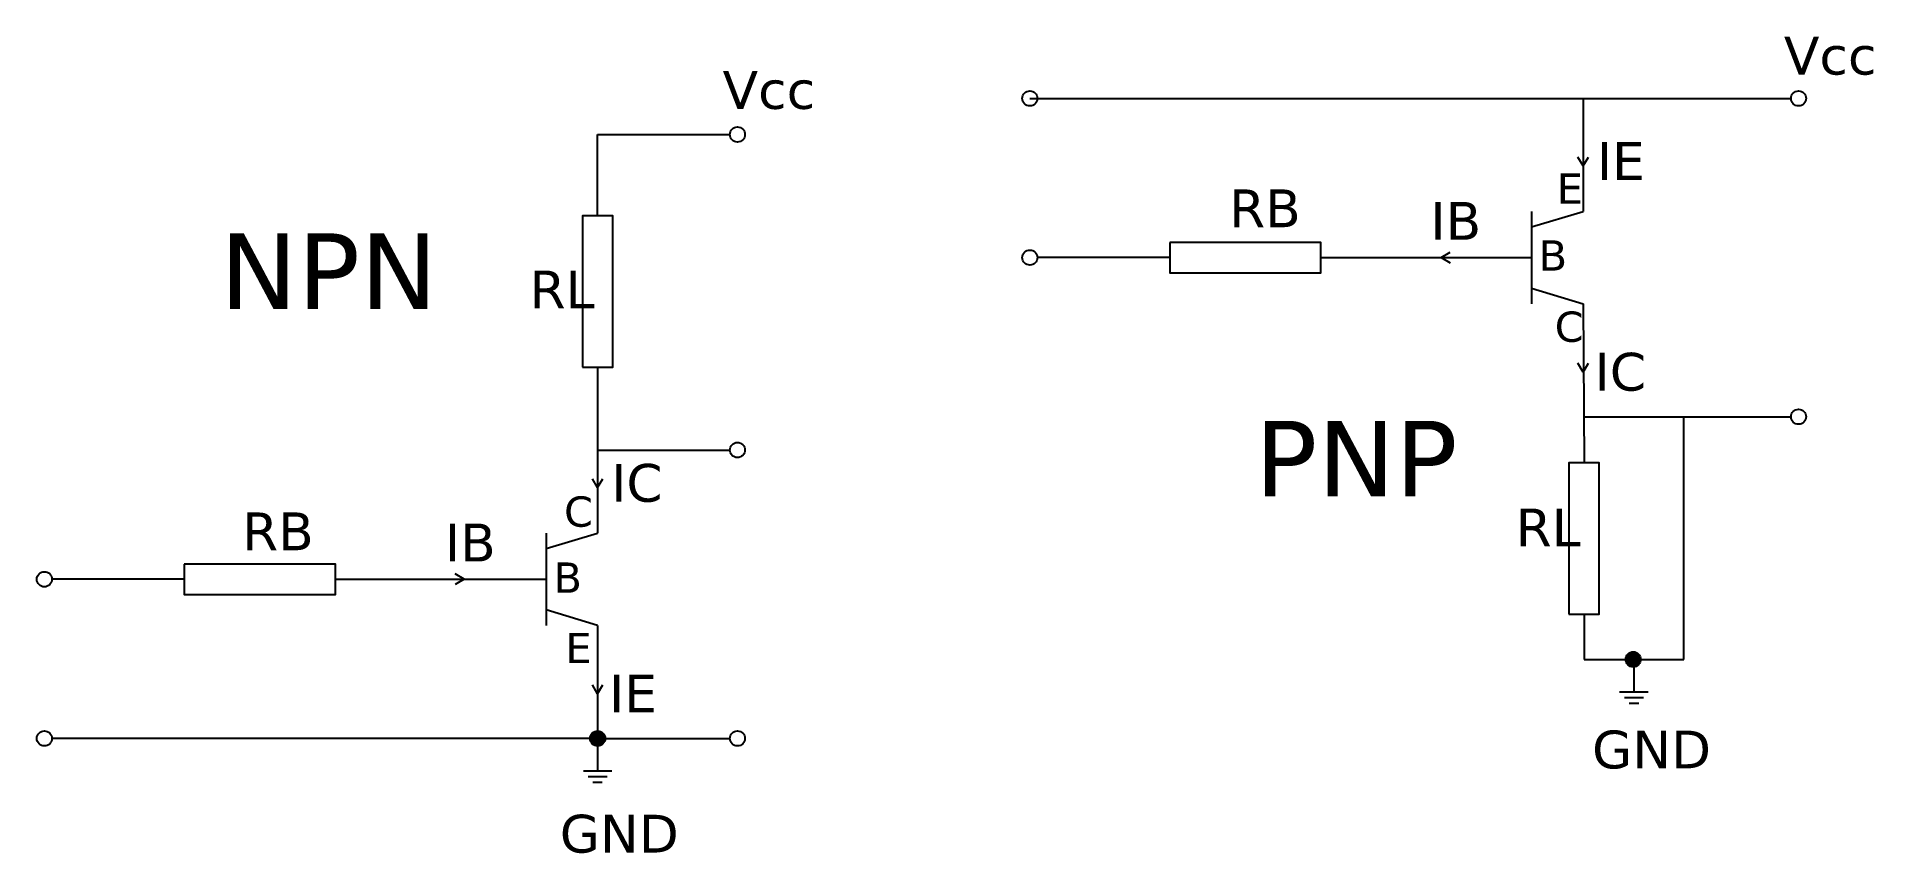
# Model space of a CAD drawing. Header units: millimetres. Extents: x -53 to 68, y 151 to 205.
import ezdxf

# ---------------------------------------------------------------- set-up
doc = ezdxf.new("R2010")
doc.units = ezdxf.units.MM
doc.styles.add('QCADDimTextStyle', font='txt')
doc.styles.add('textstyle11', font='')
doc.styles.add('textstyle12', font='')
doc.styles.add('textstyle13', font='')
doc.styles.add('textstyle14', font='')
doc.styles.add('textstyle15', font='')
doc.styles.add('textstyle16', font='')
doc.styles.add('textstyle17', font='')
doc.styles.add('textstyle18', font='')
doc.styles.add('textstyle19', font='')
doc.styles.add('textstyle20', font='')
doc.styles.add('textstyle21', font='')
doc.styles.add('textstyle22', font='')
doc.styles.add('textstyle23', font='')
doc.styles.add('textstyle24', font='')
doc.styles.add('textstyle25', font='')
doc.styles.add('textstyle26', font='')
doc.styles.add('textstyle27', font='')
doc.styles.add('textstyle28', font='')
doc.styles.add('textstyle29', font='')
doc.styles.add('textstyle30', font='')
doc.styles.add('textstyle31', font='')
doc.styles.add('textstyle32', font='')
doc.styles.get('textstyle11').set_extended_font_data('DejaVu Sans Mono')
doc.styles.get('textstyle12').set_extended_font_data('DejaVu Sans Mono')
doc.styles.get('textstyle13').set_extended_font_data('DejaVu Sans Mono')
doc.styles.get('textstyle14').set_extended_font_data('DejaVu Sans Mono')
doc.styles.get('textstyle15').set_extended_font_data('DejaVu Sans Mono')
doc.styles.get('textstyle16').set_extended_font_data('DejaVu Sans Mono')
doc.styles.get('textstyle17').set_extended_font_data('DejaVu Sans Mono')
doc.styles.get('textstyle18').set_extended_font_data('DejaVu Sans Mono')
doc.styles.get('textstyle19').set_extended_font_data('DejaVu Sans Mono')
doc.styles.get('textstyle20').set_extended_font_data('DejaVu Sans Mono')
doc.styles.get('textstyle21').set_extended_font_data('DejaVu Sans Mono')
doc.styles.get('textstyle22').set_extended_font_data('DejaVu Sans Mono')
doc.styles.get('textstyle23').set_extended_font_data('DejaVu Sans Mono')
doc.styles.get('textstyle24').set_extended_font_data('DejaVu Sans Mono')
doc.styles.get('textstyle25').set_extended_font_data('DejaVu Sans Mono')
doc.styles.get('textstyle26').set_extended_font_data('DejaVu Sans Mono')
doc.styles.get('textstyle27').set_extended_font_data('DejaVu Sans Mono')
doc.styles.get('textstyle28').set_extended_font_data('DejaVu Sans Mono')
doc.styles.get('textstyle29').set_extended_font_data('DejaVu Sans Mono')
doc.styles.get('textstyle30').set_extended_font_data('DejaVu Sans Mono')
doc.styles.get('textstyle31').set_extended_font_data('DejaVu Sans Mono')
doc.styles.get('textstyle32').set_extended_font_data('DejaVu Sans Mono')
doc.dimstyles.new('QCADDimStyle', dxfattribs={"dimtxt": 2.5, "dimasz": 2.5, "dimexe": 1.25, "dimexo": 0.625, "dimtad": 1, "dimtoh": 1, "dimdec": 4, "dimzin": 0, "dimdsep": 46, "dimtxsty": 'QCADDimTextStyle', "dimcen": 0.09, "dimadec": 0, "dimazin": 0, "dimtfac": 1, "dimtdec": 4, "dimtofl": 0, "dimtmove": 0, "dimatfit": 3, "dimfxl": 1, "dimtolj": 1, "dimtzin": 0, "dimarcsym": 0})

msp = doc.modelspace()

# ---------------------------------------------------------------- hatches: boundary and pattern name
at = {"transparency": 33554687}
h = msp.add_hatch(color=256, dxfattribs=at)
edge = h.paths.add_edge_path(flags=0)
edge.add_arc((52.25, 164.28), 0.5, 0, 360)
h = msp.add_hatch(color=256, dxfattribs=at)
edge = h.paths.add_edge_path(flags=0)
edge.add_arc((-16.2, 159.05), 0.5, 0, 360)

# ---------------------------------------------------------------- linework, layer by layer
for p, q in [((12.37, 201.39), (62.68, 201.39)), ((48.94, 201.39), (48.94, 193.92)), ((-16.2, 193.62), (-16.2, 199)), ((-16.2, 199), (-7.46, 199)), ((48.94, 196.92), (48.59, 197.51)), ((48.94, 196.92), (49.29, 197.51)), ((45.53, 193.92), (45.53, 187.81)), ((45.53, 192.89), (48.94, 193.92)), ((21.61, 190.86), (12.87, 190.86)), ((31.61, 190.86), (45.53, 190.86)), ((39.56, 190.86), (40.15, 191.21)), ((39.56, 190.86), (40.15, 190.51)), ((45.53, 188.84), (48.94, 187.81)), ((48.94, 187.81), (49, 177.28)), ((-16.2, 183.62), (-16.2, 172.63)), ((48.94, 183.29), (48.59, 183.88)), ((48.94, 183.29), (49.29, 183.88)), ((48.94, 180.33), (62.68, 180.33)), ((55.59, 164.28), (55.59, 180.33)), ((-16.2, 178.13), (-7.46, 178.13)), ((-16.2, 175.64), (-16.55, 176.23)), ((-16.2, 175.64), (-15.85, 176.23)), ((-19.61, 172.63), (-19.61, 166.53)), ((-19.61, 171.61), (-16.2, 172.63)), ((-43.53, 169.58), (-52.27, 169.58)), ((-33.53, 169.58), (-19.61, 169.58)), ((-25.03, 169.58), (-25.62, 169.93)), ((-25.03, 169.58), (-25.62, 169.23)), ((-16.2, 166.53), (-16.2, 159.05)), ((49, 167.28), (49, 164.28)), ((49, 164.28), (55.59, 164.28)), ((52.29, 164.28), (52.29, 162.11)), ((-16.2, 162.01), (-16.55, 162.59)), ((-16.2, 162.01), (-15.85, 162.59)), ((53.23, 162.11), (51.35, 162.11)), ((52.92, 161.74), (51.67, 161.74)), ((52.61, 161.37), (51.98, 161.37)), ((-16.2, 159.05), (-52.27, 159.05)), ((-16.2, 159.05), (-7.46, 159.05)), ((-16.2, 159.05), (-16.2, 156.88)), ((-15.26, 156.88), (-17.14, 156.88)), ((-15.58, 156.51), (-16.83, 156.51)), ((-15.89, 156.14), (-16.52, 156.14))]:
    msp.add_line(p, q)
for points in [[(-17.2, 183.62), (-15.2, 183.62), (-15.2, 193.62), (-17.2, 193.62)], [(21.61, 191.86), (21.61, 189.86), (31.61, 189.86), (31.61, 191.86)], [(48, 167.28), (50, 167.28), (50, 177.28), (48, 177.28)], [(-43.53, 170.58), (-43.53, 168.58), (-33.53, 168.58), (-33.53, 170.58)]]:
    msp.add_lwpolyline(points, close=True)
for centre in [(12.37, 201.39), (63.18, 201.39), (-6.96, 199), (12.37, 190.86), (63.18, 180.33), (-6.96, 178.13), (-52.77, 169.58), (52.25, 164.28), (-52.77, 159.05), (-16.2, 159.05), (-6.96, 159.05)]:
    msp.add_circle(centre, 0.5)

# ---------------------------------------------------------------- texts
at = {"width": 7.5481, "attachment_point": 1}
for s, insert, char_height, style in [('{Vcc}', (62.21, 205.47), 2.5, 'textstyle30'), ('{Vcc}', (-7.94, 203.2), 2.5, 'textstyle29'), ('I\\S^ E;', (49.84, 198.5), 2.5, 'textstyle26'), ('E', (47.19, 196.43), 2, 'textstyle20'), ('R\\S^ B;', (25.54, 195.37), 2.5, 'textstyle14'), ('I\\S^ B;', (38.84, 194.54), 2.5, 'textstyle28'), ('NPN', (-41.17, 192.46), 5, 'textstyle13'), ('B', (46, 192), 2, 'textstyle18'), ('R\\S^ L;', (-20.7, 190), 2.5, 'textstyle15'), ('C', (47.06, 187.29), 2, 'textstyle22'), ('I\\S^ C;', (49.69, 184.56), 2.5, 'textstyle27'), ('PNP', (27.24, 180.06), 5, 'textstyle11'), ('I\\S^ C;', (-15.31, 177.21), 2.5, 'textstyle23'), ('C', (-18.42, 175.06), 2, 'textstyle19'), ('R\\S^ B;', (-39.7, 174), 2.5, 'textstyle12'), ('R\\S^ L;', (44.48, 174.26), 2.5, 'textstyle16'), ('I\\S^ B;', (-26.3, 173.26), 2.5, 'textstyle25'), ('B', (-19.12, 170.69), 2, 'textstyle17'), ('E', (-18.33, 166.03), 2, 'textstyle21'), ('I\\S^ E;', (-15.45, 163.27), 2.5, 'textstyle24'), ('{GND}', (49.53, 159.57), 2.5, 'textstyle32'), ('{GND}', (-18.7, 154), 2.5, 'textstyle31')]:
    msp.add_mtext(s, dxfattribs=dict(at, insert=insert, char_height=char_height, style=style))

# ---------------------------------------------------------------- leaders
at = {"has_arrowhead": 0}
for points, override in [([(45.53, 192.89), (48.94, 193.92)], {"dimscale": 0.6, "dimtxt": 0.18, "dimexe": 0.18, "dimexo": 0.0625, "dimgap": 0.09, "dimtad": 0, "dimtih": 1}), ([(-16.2, 166.53), (-19.61, 167.55)], {"dimscale": 0.7, "dimtxt": 0.18, "dimexe": 0.18, "dimexo": 0.0625, "dimgap": 0.09, "dimtad": 0, "dimtih": 1})]:
    msp.add_leader(points, dimstyle='QCADDimStyle', override=override, dxfattribs=at)

doc.saveas('drawing.dxf')
